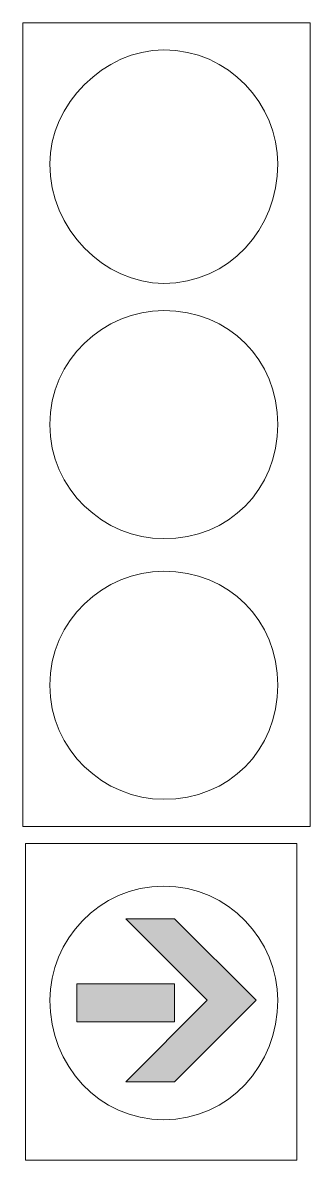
# Model space of a CAD drawing. Header units: metres. Extents: x 241 to 305, y 17 to 268.
import ezdxf

# ---------------------------------------------------------------- set-up
doc = ezdxf.new("R2010")
doc.units = ezdxf.units.M
doc.layers.add('FILL_LIME_00FF00', color=7, linetype='Continuous', true_color=0x00ff00)
doc.layers.add('STROKE_BLACK_000000', color=7, linetype='Continuous', true_color=0x000000)

msp = doc.modelspace()

# ---------------------------------------------------------------- hatches: boundary and pattern name
at = {"layer": 'FILL_LIME_00FF00', "true_color": 0x00ff00}
h = msp.add_hatch(color=7, dxfattribs=at)
h.dxf.hatch_style = 1
h.paths.add_polyline_path([(264.15, 70.4), (274.95, 70.4), (292.95, 52.4), (274.95, 34.4), (264.15, 34.4), (282.15, 52.4), (264.15, 70.4)])
h = msp.add_hatch(color=7, dxfattribs=at)
h.dxf.hatch_style = 1
h.paths.add_polyline_path([(253.35, 47.6), (253.35, 56), (274.95, 56), (274.95, 47.6), (253.35, 47.6)])

# ---------------------------------------------------------------- linework, layer by layer
at = {"layer": 'FILL_LIME_00FF00', "lineweight": 0, "true_color": 0x00ff00}
for points in [[(264.15, 70.4), (274.95, 70.4), (292.95, 52.4), (274.95, 34.4), (264.15, 34.4), (282.15, 52.4)], [(253.35, 47.6), (253.35, 56), (274.95, 56), (274.95, 47.6)]]:
    msp.add_lwpolyline(points, close=True, dxfattribs=at)
at = {"layer": 'STROKE_BLACK_000000', "lineweight": 0, "true_color": 0x000000}
for points in [[(241.35, 268.4), (304.95, 268.4)], [(241.35, 268.4), (241.35, 90.8)], [(304.95, 268.4), (304.95, 90.8)], [(247.35, 237.2), (247.49, 234.53), (247.89, 231.93), (248.54, 229.42), (249.43, 227), (250.54, 224.7), (251.84, 222.52), (253.34, 220.48), (255, 218.6), (256.82, 216.89), (258.78, 215.36), (260.86, 214.02), (263.04, 212.9), (265.32, 212), (267.68, 211.34), (270.09, 210.94), (272.55, 210.8), (275.21, 210.94), (277.77, 211.34), (280.22, 212), (282.56, 212.9), (284.78, 214.02), (286.85, 215.36), (288.78, 216.89), (290.55, 218.6), (292.15, 220.48), (293.57, 222.52), (294.81, 224.7), (295.84, 227), (296.66, 229.42), (297.26, 231.93), (297.63, 234.53), (297.75, 237.2), (297.63, 239.66), (297.26, 242.07), (296.66, 244.43), (295.84, 246.71), (294.81, 248.89), (293.57, 250.97), (292.15, 252.93), (290.55, 254.75), (288.78, 256.41), (286.85, 257.91), (284.78, 259.21), (282.56, 260.32), (280.22, 261.21), (277.77, 261.86), (275.21, 262.26), (272.55, 262.4), (270.09, 262.26), (267.68, 261.86), (265.32, 261.21), (263.04, 260.32), (260.86, 259.21), (258.78, 257.91), (256.82, 256.41), (255, 254.75), (253.34, 252.93), (251.84, 250.97), (250.54, 248.89), (249.43, 246.71), (248.54, 244.43), (247.89, 242.07), (247.49, 239.66), (247.35, 237.2)], [(247.35, 179.6), (247.49, 176.94), (247.89, 174.38), (248.54, 171.93), (249.43, 169.59), (250.54, 167.37), (251.84, 165.3), (253.34, 163.37), (255, 161.6), (256.82, 160), (258.78, 158.58), (260.86, 157.34), (263.04, 156.31), (265.32, 155.49), (267.68, 154.89), (270.09, 154.52), (272.55, 154.4), (275.21, 154.52), (277.77, 154.89), (280.22, 155.49), (282.56, 156.31), (284.78, 157.34), (286.85, 158.58), (288.78, 160), (290.55, 161.6), (292.15, 163.37), (293.57, 165.3), (294.81, 167.37), (295.84, 169.59), (296.66, 171.93), (297.26, 174.38), (297.63, 176.94), (297.75, 179.6), (297.63, 182.26), (297.26, 184.82), (296.66, 187.27), (295.84, 189.61), (294.81, 191.83), (293.57, 193.9), (292.15, 195.83), (290.55, 197.6), (288.78, 199.2), (286.85, 200.62), (284.78, 201.86), (282.56, 202.89), (280.22, 203.71), (277.77, 204.31), (275.21, 204.68), (272.55, 204.8), (270.09, 204.68), (267.68, 204.31), (265.32, 203.71), (263.04, 202.89), (260.86, 201.86), (258.78, 200.62), (256.82, 199.2), (255, 197.6), (253.34, 195.83), (251.84, 193.9), (250.54, 191.83), (249.43, 189.61), (248.54, 187.27), (247.89, 184.82), (247.49, 182.26), (247.35, 179.6)], [(247.35, 122), (247.49, 119.34), (247.89, 116.78), (248.54, 114.33), (249.43, 111.99), (250.54, 109.77), (251.84, 107.7), (253.34, 105.77), (255, 104), (256.82, 102.4), (258.78, 100.98), (260.86, 99.74), (263.04, 98.71), (265.32, 97.89), (267.68, 97.29), (270.09, 96.92), (272.55, 96.8), (275.21, 96.92), (277.77, 97.29), (280.22, 97.89), (282.56, 98.71), (284.78, 99.74), (286.85, 100.98), (288.78, 102.4), (290.55, 104), (292.15, 105.77), (293.57, 107.7), (294.81, 109.77), (295.84, 111.99), (296.66, 114.33), (297.26, 116.78), (297.63, 119.34), (297.75, 122), (297.63, 124.66), (297.26, 127.22), (296.66, 129.67), (295.84, 132.01), (294.81, 134.23), (293.57, 136.3), (292.15, 138.23), (290.55, 140), (288.78, 141.6), (286.85, 143.02), (284.78, 144.26), (282.56, 145.29), (280.22, 146.11), (277.77, 146.71), (275.21, 147.08), (272.55, 147.2), (270.09, 147.08), (267.68, 146.71), (265.32, 146.11), (263.04, 145.29), (260.86, 144.26), (258.78, 143.02), (256.82, 141.6), (255, 140), (253.34, 138.23), (251.84, 136.3), (250.54, 134.23), (249.43, 132.01), (248.54, 129.67), (247.89, 127.22), (247.49, 124.66), (247.35, 122)], [(241.35, 90.8), (304.95, 90.8)], [(241.95, 87.04), (241.95, 17.04)], [(241.95, 87.04), (301.95, 87.04)], [(301.95, 87.04), (301.95, 17.04)], [(247.35, 52.4), (247.47, 49.73), (247.84, 47.13), (248.44, 44.62), (249.26, 42.2), (250.29, 39.9), (251.53, 37.72), (252.95, 35.68), (254.55, 33.8), (256.32, 32.09), (258.25, 30.56), (260.32, 29.22), (262.54, 28.1), (264.88, 27.2), (267.33, 26.54), (269.89, 26.14), (272.55, 26), (275.21, 26.14), (277.77, 26.54), (280.22, 27.2), (282.56, 28.1), (284.78, 29.22), (286.85, 30.56), (288.78, 32.09), (290.55, 33.8), (292.15, 35.68), (293.57, 37.72), (294.81, 39.9), (295.84, 42.2), (296.66, 44.62), (297.26, 47.13), (297.63, 49.73), (297.75, 52.4), (297.63, 54.86), (297.26, 57.27), (296.66, 59.63), (295.84, 61.91), (294.81, 64.09), (293.57, 66.17), (292.15, 68.13), (290.55, 69.95), (288.78, 71.61), (286.85, 73.11), (284.78, 74.41), (282.56, 75.52), (280.22, 76.41), (277.77, 77.06), (275.21, 77.46), (272.55, 77.6), (269.89, 77.46), (267.33, 77.06), (264.88, 76.41), (262.54, 75.52), (260.32, 74.41), (258.25, 73.11), (256.32, 71.61), (254.55, 69.95), (252.95, 68.13), (251.53, 66.17), (250.29, 64.09), (249.26, 61.91), (248.44, 59.63), (247.84, 57.27), (247.47, 54.86), (247.35, 52.4)], [(301.95, 17.04), (241.95, 17.04)]]:
    msp.add_lwpolyline(points, dxfattribs=at)

doc.saveas('drawing.dxf')
